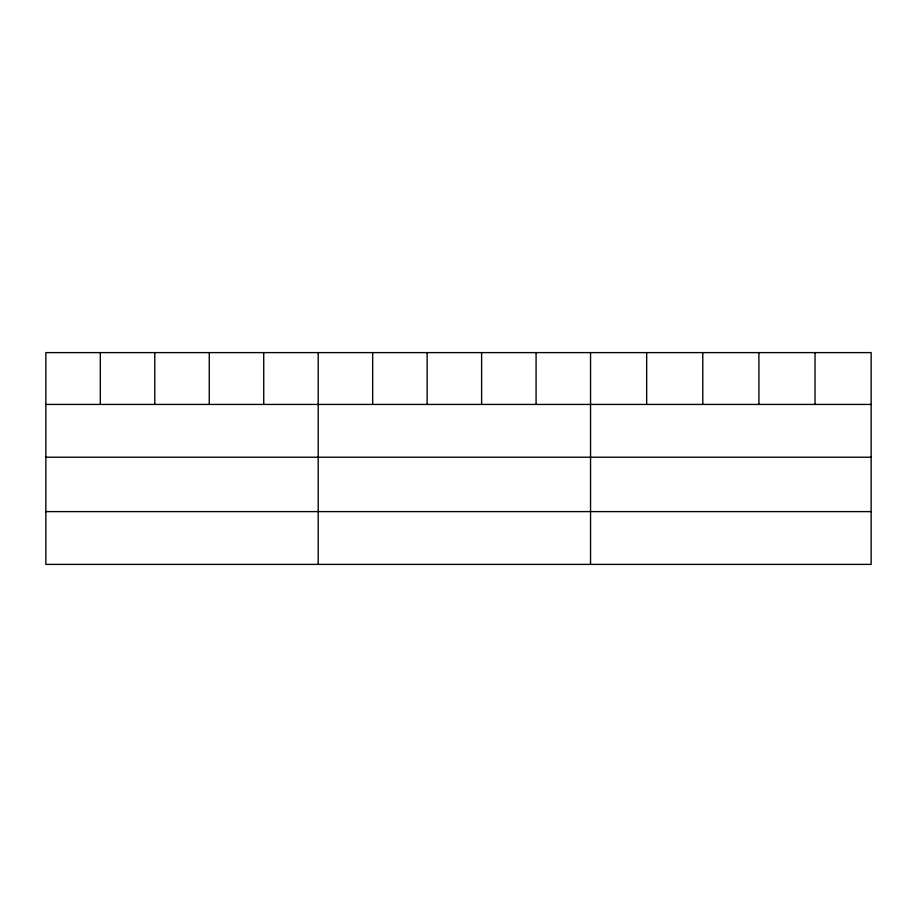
<?xml version="1.0" encoding="UTF-8"?>
<svg xmlns="http://www.w3.org/2000/svg" width="917" height="917" viewBox="0 0 917 917"><rect width="100%" height="100%" fill="white"/><g stroke="black" fill="none" stroke-linecap="round" stroke-linejoin="round"><path stroke-width="1.38" d="M871.15 457.216L871.15 352.609L45.85 352.609L45.85 564.391L871.15 564.391L871.15 457.216L45.85 457.216M45.85 404.431L871.15 404.431M45.85 511.606L871.15 511.606M815.03 352.609L815.03 404.431M758.909 352.609L758.909 404.431M702.789 352.609L702.789 404.431M646.668 352.609L646.668 404.431M590.548 352.609L590.548 564.391M536.078 352.609L536.078 404.431M481.608 352.609L481.608 404.431M427.139 352.609L427.139 404.431M372.669 352.609L372.669 404.431M318.199 352.609L318.199 564.391M263.729 352.609L263.729 404.431M209.259 352.609L209.259 404.431M154.79 352.609L154.79 404.431M100.32 352.609L100.32 404.431"/></g></svg>
